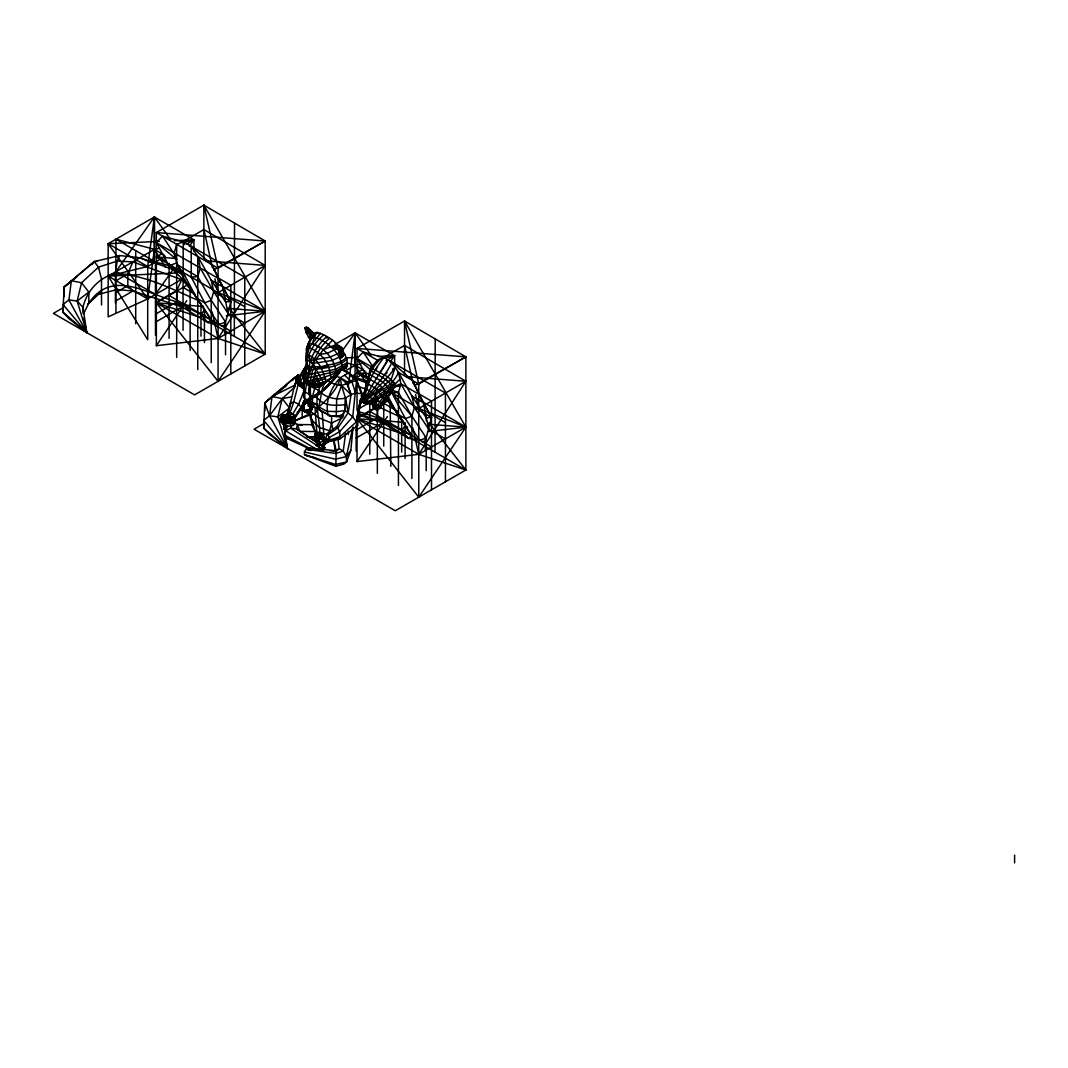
<?xml version="1.0" encoding="UTF-8"?>
<svg xmlns="http://www.w3.org/2000/svg" width="1068" height="1068" viewBox="0 0 1068 1068"><rect width="100%" height="100%" fill="white"/><g stroke="black" fill="none" stroke-linecap="round" stroke-linejoin="round"><path stroke-width="1.5" d="M305.862 402.609L303.619 392.41L303.833 379.968L306.436 384.427L318.678 390.354C325.313 397.817 335.926 400.193 345.485 398.137L351.038 394.533L355.631 393.064L362.212 393.812L356.378 421.873L357.566 425.545L340.305 438.628L327.743 441.938M165.58 267.374L154.406 249.405L154.406 216.991L193.949 239.819L193.949 251.167M305.101 370.009L304.193 373.947L304.447 381.169C316.408 390.848 335.192 376.577 342.441 367.739C340.799 353.281 327.756 341.159 314.192 337.208L310.654 338.85L306.543 348.181L307.077 366.498L305.101 371.397C301.71 375.188 302.925 382.971 308.492 383.866L309.453 383.011M336.82 373.827L325.727 382.504L316.782 387.23L312.497 386.563L306.77 383.225L304.38 379.621C308.478 366.431 303.365 351.292 310.654 338.85M338.97 371.477L346.419 367.913C349.249 361.198 344.991 353.775 340.946 348.542M394.626 365.403L394.626 355.684L355.097 332.856L355.017 365.309L344.924 371.13M329.037 433.515L331.574 423.061L331.601 416.16L322.162 411.781L310.281 404.064M365.349 403.45L363.908 403.157L362.813 401.141C365.456 386.175 368.487 369.728 380.595 358.928L370.449 368.353L367.445 382.558M306.129 402.262L304.994 402.396L304.861 403.811C305.875 400.447 306.823 403.664 303.205 405.119C303.699 409.738 303.793 409.992 302.524 406.294M296.183 377.752L296.25 378.526L296.677 377.525M303.859 405.039L305.902 402.476L308.772 402.583L310.775 405.266L310.801 409.057L308.719 411.674L305.849 411.567L303.819 408.83L303.846 406.307M323.244 435.597L322.696 434.502L319.225 434.142L316.048 435.664L314.619 438.227L314.9 433.862L314.873 436.425L315.554 436.104L314.9 433.862L318.077 432.34L321.548 432.7L322.095 433.795L321.548 432.7M291.297 426.052L285.73 425.918L280.804 421.927L280.096 419.844L281.952 415.305L284.555 415.105L284.515 417.908L282.646 422.114L281.912 418.229L283.1 415.559L284.595 414.784L283.581 417.695L285.677 418.175L285.183 416.026L287.826 415.505L287.746 418.643L290.015 416.413L291.163 416.667L289.788 422.034L290.95 422.301L290.376 423.596L291.297 426.052L293.74 424.85L295.342 423.008L295.395 419.831L294.955 416.16L292.832 413.983L289.762 412.822L283.728 416.026L289.762 412.822L292.832 413.983L294.955 416.16L294.888 418.082L301.577 408.176L305.021 399.258M303.979 409.071L303.165 406.387L304.473 402.422L305.875 401.248L309.133 401.434C312.43 403.971 312.55 409.605 308.986 411.941L307.344 412.328M362.813 401.141L362.866 398.19L362.813 401.141L364.081 402.716L366.618 404.185L369.074 403.023L394.546 383.118L387.964 377.004L370.89 367.793L367.165 382.971M301.309 383.052L301.817 382.411L302.644 383.626L300.508 386.776L299.681 385.561L301.35 382.571L300.228 385.521L300.989 386.135L302.591 383.038L300.575 386.322L299.828 385.722L301.844 382.985M347.38 364.255L336.06 371.223L311.496 377.258L308.398 377.725L305.541 376.069C307.771 365.59 305.435 354.803 307.958 344.47L315.06 332.856L316.862 332.415C325.299 334.498 333.136 339.784 339.01 346.192M298.212 378.085C291.871 385.414 301.043 377.872 297.558 377.845M306.302 358.808L306.489 360.65L306.356 359.689M347.38 362.439L335.779 369.234L309.546 374.307L306.302 372.438L307.691 349.169L320.6 333.229M308.318 337.435L311.229 334.377L311.295 331.534L308.412 328.17L306.356 327.168L304.901 327.649L306.222 332.802L310.508 340.572L311.229 334.377L306.356 327.168M282.74 424.116L281.912 418.229L280.764 417.975L280.964 420.765L280.764 417.975M284.595 414.784L281.952 415.305L280.096 419.844L284.689 423.222L290.376 423.596L291.657 417.495L294.301 416.974L295.342 423.008L293.246 424.076M367.793 379.928L368.046 378.312L380.115 385.281L386.202 393.211L384.427 398.457L376.897 410.139L382.317 404.692L393.037 390.434L393.278 388.191L395.894 385.695L400.927 383.839L418.749 394.132L431.499 417.414L426.212 437.88L426.212 470.668M306.289 402.489L305.114 402.476L304.861 403.811L304.994 402.396M296.023 415.185L294.888 418.082L294.955 416.16L301.577 408.176L298.68 404.078L293.967 402.009L290.176 403.183L287.479 415.278L291.043 402.316M294.888 418.082L294.955 416.173M373.92 405.68L374.04 402.81M306.356 360.13L306.543 348.181L309.827 340.532M392.503 369.208L395.173 367.352L391.182 379.5C381.717 386.269 376.483 397.323 366.284 403.143L363.908 403.157L364.041 401.301C372.865 388.084 385.041 377.137 391.916 362.359L398.431 372.345C394.733 381.676 386.336 388.231 377.631 392.463L377.738 390.488L376.523 388.926L366.551 383.172L362.826 398.564M374.748 401.795L373.613 404.345L373.199 400.794L373.613 404.345L374.467 401.127L374.748 401.795L373.613 404.345L373.827 400.714M298.012 375.295C300.455 372.011 294.114 380.008 296.477 380.542M343.148 355.671L343.295 351.399L341.787 347.621L339.611 346.179L334.885 345.778L333.99 346.553L335.926 345.752L341.787 347.621L340.332 348.101L338.957 350.397L340.852 358.087L343.148 355.671L342.134 356.952M288.146 423.449L289.562 417.027L291.163 416.667M174.525 269.977L139.921 257.775L119.723 255.559L94.211 261.593L64.107 287.065L62.972 312.216L68.833 318.491L86.775 332.629L82.997 307.304C86.695 291.003 99.03 277.413 115.411 273.341C144.928 274.983 172.696 289.241 199.476 301.056M323.604 334.965C314.206 343.082 306.329 354.91 306.69 367.712L310.721 370.035C322.99 367.793 336.754 368.113 346.726 359.449M308.545 412.168C309.667 410.86 307.344 413.303 306.823 410.219L308.772 412.181M306.102 403.01L305.088 402.676L304.861 403.811L304.821 402.596L305.849 402.983M305.648 412.141L303.966 410.686A6.488 4.966 87.1 0 1 302.765 403.49L304.006 401.274C301.63 404.545 301.857 409.698 305.528 411.901L308.932 411.914C313.178 409.525 312.51 401.621 307.504 400.7L305.808 401.021L303.299 403.757L303.272 408.71L305.154 411.287L307.838 411.38L309.8 408.256M321.962 433.341L318.478 432.981L315.314 434.502L314.419 437.479L317.116 444.034L319.012 445.062L321.001 445.129L329.398 437.52L339.597 431.712L352.72 416.88L356.579 380.315L348.876 372.759L342.468 369.087M309.907 404.198L315.007 407.656L316.916 433.768C312.777 429.229 310.748 422.341 310.908 416.266L310.174 415.999L310.721 415.305L315.007 413.45C322.322 404.345 319.158 391.422 325.62 381.583M286.918 423.369L287.225 419.43L288.373 419.684L289.134 423.515L290.469 420.165L291.617 420.418L293.74 424.85L295.395 419.831L292.832 413.983L289.762 412.822C296.744 397.216 296.984 379.367 306.636 364.775L298.332 378.192M63.599 304.407L62.972 312.216L86.775 332.629L85.053 324.632M264.29 420.271L263.649 428.081L269.523 434.356L287.452 448.493L283.914 424.757M283.674 422.674L285.183 416.026L287.826 415.505M334.044 375.429L340.305 377.698L341.506 385.535L345.485 398.137L345.258 410.579L337.074 426.252L326.915 433.661L320.934 434.583L321.682 435.731M372.972 401.314L373.613 404.345L373.853 401.555L371.984 398.951L369.168 396.108L364.081 393.558L362.719 400.54L363.908 403.157C373.146 390.407 386.402 380.715 395.173 367.352M309.934 384.493L310.147 395.547M296.544 382.17L297.011 383.172L297.198 381.997M337.982 438.961L339.117 448.613L335.979 450.723L308.665 447.986L306.115 449.187L304.407 451.951L304.513 454.661L335.793 466.262L343.789 464.113L346.553 462.017L350.825 450.242L353.094 427.053M383.479 402.583L380.088 408.083L376.897 410.139L374.734 408.897L374.828 407.575L376.777 409.057L375.816 409.525L374.975 408.203L377.885 397.656M309.894 384.333L309.453 389.406L310.708 397.55C322.402 393.291 330.292 382.651 338.169 373.493M357.566 425.545L360.183 402.102M296.824 382.624C299.254 378.499 299.507 377.445 296.57 381.944M297.051 382.718L299.04 380.021L298.466 379.674M308.585 369.835C310.067 357.059 317.089 345.164 326.594 336.7L327.022 338.289M360.53 398.978L358.314 410.833M367.459 382.144L367.806 379.113M307.01 358.888L307.077 366.498L304.38 379.621L307.33 381.329C321.254 378.286 335.579 374.895 347.167 365.91M307.624 399.459L309.56 400.019C313.325 402.783 313.712 409.765 309.493 412.315L307.397 412.715M362.719 400.54L365.363 402.062L366.618 404.185L373.773 401.568L389.927 391.329L395.787 386.469L394.546 383.118M68.833 300.629L71.342 280.684L81.582 282.766L88.804 292.098L88.804 303.205L83.718 313.538M269.523 416.48L272.02 396.548L294.888 377.445C299.16 374.067 297.331 377.311 297.798 375.776M345.631 433.288L343.255 451.07L346.326 456.623L346.553 462.017L335.512 464.46L304.513 454.661M158.972 248.297L154.406 249.405L108.162 276.105L147.704 339.691L147.704 266.519L154.406 216.991L108.162 243.704L108.162 316.862L147.704 298.933L181.947 279.162L184.924 280.35M165.447 256.28L147.704 266.519L108.162 276.105L147.704 298.933L154.406 249.311L115.931 239.205L115.931 312.377M348.382 385.628L355.097 332.856L335.352 344.256M298.119 374.681C292.392 383.759 298.573 378.406 297.785 374.895M298.639 375.055L296.023 379.621L297.371 375.856M307.464 399.499L305.688 399.939C301.763 402.703 301.697 409.298 305.715 412.048L307.611 412.622L305.461 412.155M373.613 404.345L373.226 401.154L374.094 400.113M309.587 400.059L305.755 400.113L304.153 401.448L303.058 403.517L303.045 408.417M337.074 426.252L339.597 431.712L340.305 438.628L330.466 440.096L324.792 444.555L323.978 443.273L323.604 444.622L330.466 440.096L340.465 436.291L356.378 421.873L352.72 416.88L345.258 410.579L336.901 411.621L326.755 411.26L318.918 406.948L316.569 404.038L307.491 400.794L305.608 401.261L303.285 404.225L303.779 409.284M309.226 411.941C312.777 409.551 312.684 403.517 308.999 401.274L305.675 401.354C301.657 403.878 302.151 411.367 307.25 412.101L310.441 410.579L311.536 406.681L310.361 402.743L307.277 400.901M333.403 439.562L330.506 441.071L327.916 434.863L338.196 427.547L348.288 412.515L351.038 394.533L347.18 383.866L340.305 377.698C331.254 387.15 324.272 402.583 328.37 415.599L341.039 416.667L343.602 415.919M311.242 408.83L311.682 406.681L310.307 402.729M357.927 412.221L356.378 421.873L359.943 402.249M358.434 409.004L358.955 405.787M299.067 384.293C295.956 383.772 301.149 386.135 300.589 381.263C301.617 376.497 295.289 390.754 300.549 381.823M309.32 412.288C313.952 409.565 313.578 400.553 307.731 399.659L305.835 400.099M303.432 404.171C302.377 407.295 303.686 411.487 307.197 412.208L308.986 411.941M368.46 379.541L369.648 374.387L383.092 382.157L389.419 389.139L390.354 393.117L390.087 394.519L388.819 394.279M289.548 406.895L295.022 383.559L296.771 380.822M323.844 436.305L324.392 437.399L323.844 436.305L320.373 435.944L317.196 437.466L315.327 440.924L319.826 442.793L325.513 439.162L325.006 438.107L321.521 437.746L318.344 439.268L318.638 442.512L319.412 442.139L321.001 445.129L324.792 444.555L326.901 433.661L327.916 434.863L326.915 433.661M303.392 408.59L303.566 404.251M312.63 406.281L311.175 410.806L309.52 412.195M308.492 383.866L304.7 381.743L304.046 378.246L305.702 373.773L306.89 363.787L306.302 358.514M351.893 433.034L352.707 428.455M283.447 414.517L281.284 417.174M304.981 375.282L303.579 378.94L305.234 382.397L312.497 386.563L316.782 387.23L316.448 384.333L313.138 379.981L316.021 369.061L313.071 363.427L307.344 360.103L306.436 356.231L309.4 347.834L309.333 343.055C323.257 346.152 337.248 360.156 335.512 375.122L318.544 386.402L322.87 384.28L323.404 382.664L316.021 369.061C325.273 363.36 338.009 366.11 346.166 357.553M309.56 400.78L308.999 401.328L311.175 399.031L311.255 396.522L308.972 398.311L308.999 401.328C312.523 403.544 312.657 409.538 309.039 411.754L305.568 411.701L303.486 408.296L304.02 410.726M366.644 386.122L366.978 384.48M307.077 362.159L305.702 373.773L303.285 374.828L303.486 378.392L305.288 381.369M325.727 382.504L320.026 386.429L317.183 386.83L326.234 381.783C323.043 371.37 318.931 358.674 307.571 354.589M352.574 428.508L346.326 456.623L335.445 459.173L304.407 451.951M306.436 384.427L304.247 398.257L306.756 399.779M293.713 422.447L297.411 424.53L296.41 428.855L316.542 442.192M244.772 323.057L228.018 313.378L230.808 301.55L218.072 278.281L211.878 264.637L191.239 246.494L191.239 277.119L204.696 302.765L219.02 324.472L225.535 322.015L228.018 313.378L222.691 286.798L211.878 264.637M366.324 388.498L366.925 385.935M330.346 430.911L319.479 427.601L310.708 418.896L310.908 416.266M82.997 313.471L82.997 307.304L77.136 301.043L68.833 299.881L62.972 304.513L86.775 332.629L77.136 301.043L81.582 282.766L98.47 267.12L117.186 261.126L132.833 261.86L184.671 280.764M294.875 385.121L272.02 396.548L264.784 402.916L263.649 428.081L287.452 448.493L277.813 416.894L282.259 398.631L295.529 386.336M370.222 373.813L369.461 371.798L371.143 370.97C379.02 375.789 388.992 379.38 393.278 388.191L381.984 396.415L379.1 392.103L379.474 390.621L377.738 390.488L374.321 387.51M295.929 380.795L297.184 378.219M298.172 377.658L296.09 380.889M312.523 343.616L314.192 337.208L316.862 332.415L319.399 333.883M377.631 392.463L378.072 390.888M347.14 453.753L346.326 456.623L350.825 450.242M291.39 425.625L290.643 428.201L285.637 430.791L284.288 435.09L287.425 438.588L309.587 448.894M101.513 290.336L88.804 303.205C111.886 268.829 146.53 293.473 176.821 301.884L181.947 306.876L207.886 322.509L211.117 319.919C198.488 298.039 178.997 278.361 174.177 252.929L176.674 244.305L183.189 241.849L184.764 244.625M191.239 246.494L197.754 256.48L200.25 267.988L197.754 276.612L211.224 300.308L225.535 322.015L225.535 354.803M211.224 362.666L211.224 300.308L213.707 291.671L211.224 280.176L197.754 256.48L197.754 369.608M398.431 485.459L398.431 392.477L400.927 383.839L398.431 372.345L418.749 384.066L465.875 356.859L404.545 321.001L357.032 348.435L357.032 410.512M398.431 372.345L411.901 396.028L414.384 407.535L411.901 416.16L411.901 478.531M310.801 405.706L308.372 405.84C312.844 403.651 309.48 407.923 307.771 402.796L304.941 402.689L304.861 403.811L304.807 403.117M369.648 372.759L370.449 368.353L377.338 360.156L383.866 357.7C373.373 370.382 366.471 385.228 364.041 401.301L363.908 403.157M322.082 444.769L319.012 445.062L317.463 442.245L318.344 439.268L316.849 441.872L317.196 437.466L315.167 440.323L316.462 436.305L319.626 434.783L323.11 435.143M377.979 409.752L382.317 404.692L381.743 402.85L377.178 400.206L377.725 401.127M329.598 338.423C316.262 348.782 311.816 365.817 307.33 381.329L305.875 381.984L309.6 368.073M303.819 408.83L302.938 406.401M366.938 384.266L364.081 393.558L364.442 395.44L365.723 388.739L372.318 392.543L377.818 399.285M365.536 390.1L366.711 386.416M317.183 386.83L321.334 385.041M313.138 379.981L310.775 385.254L317.169 386.282M314.793 373.666L321.014 384.84C312.537 399.899 320.066 417.161 319.733 433.328M384.373 392.984L382.838 397.55L376.39 407.095M303.072 387.751C301.857 390.447 305.795 379.033 301.884 387.257L301.977 387.817C303.819 389.419 300.802 385.308 303.833 384.707M285.183 416.026L284.515 417.908L281.952 415.305L282.433 417.441M287.746 418.643L286.331 416.293L285.143 418.963L285.677 423.288L288.413 416.76L290.977 419.364L291.657 417.495L294.301 416.974M352.734 378.085L356.579 380.315L361.011 392.917L362.212 393.812L356.579 380.315L341.506 385.535L336.674 398.925L336.246 416.52L329.985 415.879L319.492 409.618L316.569 404.038L312.35 405.493L312.537 396.388L315.3 386.055M323.377 448.667L323.911 447.198L296.41 428.855L290.643 428.201L321.762 448.68L323.911 447.198L324.886 447.612L324.125 449.695M310.775 396.869L309.213 398.564L308.986 401.274L311.068 396.989M286.584 415.559L288.907 409.485M282.646 422.114L283.995 418.696L285.143 418.963L284.689 423.222L285.73 425.918M285.677 423.288L287.225 419.43L287.719 421.566M314.78 438.828L316.048 435.664L314.98 439.575M364.041 401.301L371.584 386.135L387.978 360.076M303.592 392.076L298.68 404.078L292.832 413.983L283.941 416.493M287.479 426.319L285.637 430.791L316.876 449.494M155.474 322.162L181.947 306.876L132.833 291.057L127.826 285.637L127.826 273.875L132.833 261.86M376.029 369.888L377.164 367.152M317.116 444.034L314.419 437.479L314.9 433.862M307.611 400.901L305.982 401.208C301.75 403.437 302.444 411.207 307.33 412.074L309.039 411.754L307.851 411.394L308.438 410.019M339.717 371.704L340.639 369.595M341.012 369.608C337.087 377.565 330.186 383.706 324.004 389.954C320.44 391.876 312.03 402.289 309.693 395.547M281.818 421.66L282.393 420.365M291.617 420.418L291.844 423.142L291.617 420.418L292.806 417.748L294.221 420.098L293.032 422.768L290.376 423.596M155.474 314.206L176.821 301.884L176.821 290.469L181.947 279.162L194.643 294.234M119.723 255.559L117.186 261.126L115.411 273.341L115.411 303.098M316.088 441.391L317.61 438.107L320.774 436.585L324.258 436.945M375.255 395.721L377.738 390.488L382.104 387.377M284.395 429.403L286.584 424.971M325.62 378.486L314.633 381.89L313.605 385.441L316.782 387.23M312.11 408.75L309.453 412.101L307.531 412.542L304.34 410.699M303.245 404.185L304.393 402.356M310.254 410.593L311.402 408.777M309.279 412.301L312.056 408.817M355.097 365.163L346.98 363.053M304.527 410.512L307.477 412.181L310.534 410.713L311.829 408.47L311.602 404.225M297.905 384.346L299.574 380.742L300.455 381.676M298.893 384.48L300.055 381.089M343.028 414.558L336.246 416.52L341.039 416.667L345.258 410.579L345.485 398.137L348.288 412.515M303.045 403.464L304.247 401.434M380.248 372.331L387.791 359.969M310.481 395.307L310.254 384.533C304.22 416.346 335.299 377.818 339.904 371.304M340.185 371.504L330.212 383.812M339.517 371.304L336.286 375.696M344.857 354.429L331.961 360.49L313.071 363.427L323.217 349.797L332.589 340.158M364.976 398.991L366.498 396.588M374.975 408.203L375.162 406.387M375.816 409.525L376.443 408.523M323.604 444.622L324.792 444.555L329.398 437.52M188.502 284.275L156.355 302.845L218.072 381.329L265.198 311.269L203.868 205.149L156.355 232.57L156.355 345.698L218.072 338.476L265.198 311.269L221.984 285.997M375.362 408.123L357.032 418.696L418.749 497.194L465.875 427.133L404.545 321.001L404.545 374.895M156.355 345.698L186.767 300.695M422.661 401.862L465.875 427.133L418.749 454.341L357.032 461.563L387.444 416.56M303.566 403.704L306.035 401.007M202.72 305.808L204.442 309.84L200.984 314.806L207.886 322.509L219.02 324.472M310.561 405.706L310.534 404.946M173.79 268.428L155.474 294.448L115.931 271.619L154.406 216.991L170.413 239.352M189.37 246.321L193.949 239.819L174.151 240.714M359.809 405.106L363.48 399.899M390.047 362.185L394.626 355.684L378.125 356.432M386.456 398.204L384.32 401.248L387.39 397.83L385.788 393.812M342.521 350.424L355.097 332.856L371.09 355.217M305.662 411.821L303.486 408.296L303.339 409.044M285.73 440.483L287.452 448.493L263.649 420.365L269.523 415.746L282.259 398.631L291.457 396.909M91.928 264.61L94.211 261.593L97.428 261.393M292.605 380.475L294.888 377.445L298.106 377.258M299.921 409.218L301.443 407.202M366.284 403.143L367.873 401.074L363.053 397.87M303.192 408.657L303.979 408.75M302.538 387.243L303.219 387.537M299.16 409.872L301.149 407.429M300.095 381.049L304.166 376.11M333.843 378.633L321.668 391.142L310.708 397.55M338.503 373.586C330.426 382.758 322.549 393.865 310.574 397.923M399.939 379.26C390.568 388.271 380.675 398.764 368.313 403.023M303.526 409.271L303.178 406.401M211.224 300.308L204.696 302.765L196.645 298.119L183.189 272.474L183.189 241.849L162.55 236.148L156.355 242.636L169.091 265.919L189.049 285.597M383.866 357.7L363.227 352.013L357.032 358.501L368.407 379.3M308.772 402.583L307.838 403.49L309.453 405.666L309.96 408.804M328.103 386.015L315.581 396.268M290.977 419.364L293.153 416.707M337.782 437.947L335.419 440.203L330.906 439.455M366.911 400.099L377.738 390.488L379.1 392.103M323.23 383.612L320.026 386.429L316.141 386.749L320.026 386.429M304.153 375.843L303.219 376.697L303.579 378.94L306.77 383.225L310.334 380.835L312.644 369.822L315.087 366.938L320.2 366.538M314.539 358.608L310.214 361.758L309.012 355.417M87.616 304.14L98.47 294.368L101.313 292.966M307.37 331.774L306.222 332.802L314.366 336.487M303.846 379.808L305.194 378.606M304.327 380.515L305.448 379.527M307.651 381.97L306.423 383.065L304.046 378.246M306.062 368.62L304.447 381.169L308.305 383.679L309.386 382.718M375.576 408.363L374.734 408.897L373.186 407.162L372.438 401.875L379.487 405.947L385.094 400.407L384.427 398.457L393.037 390.434L398.431 392.477L411.901 416.16L426.212 437.88L419.697 440.336L408.563 438.374L382.624 422.741L357.887 413.022M297.438 377.418L298.079 377.445M297.158 412.301L300.949 409.031M64.107 296.57L64.107 287.065L94.211 261.593L98.47 267.12L101.513 279.042L101.513 304.981M304.3 402.502L305.862 401.341M305.688 399.939L303.886 401.381L307.691 399.579M304.206 402.369L305.808 401.167M310.534 410.646L309.133 411.807A5.7 4.365 87.3 0 1 303.405 408.603M305.648 399.913L303.979 401.461L305.608 400.113L309.386 400.22C313.899 402.97 313.191 412.168 307.397 412.528L303.819 410.659A6.488 4.966 87.1 0 0 309.253 412.195L311.923 408.75L312.016 403.811M358.541 411.447L377.511 417.735L408.563 438.374L411.794 435.771L386.856 397.029M64.107 287.065L70.555 281.952M74.413 278.895L77.003 276.852M286.691 385.561L264.784 402.916L264.784 410.846M310.975 410.953L307.21 412.568L305.528 411.901M77.136 301.043L88.804 292.098M296.597 379.661L294.888 377.445L264.784 402.916L269.523 415.746L277.813 416.894L289.495 407.963L282.259 398.631L272.02 396.548L272.02 397.243M334.992 345.912L333.056 347.38L343.295 351.399L338.049 346.526L339.611 346.179L334.885 345.778L342.187 353.561L341.867 356.805L335.926 345.752L336.647 346.446M384.453 374.761L387.137 372.906M320.707 444.902L324.886 447.612L321.228 450.149L321.762 448.68L315.941 445.503M297.304 382.117C295.409 383.652 298.186 377.565 298.773 379.487M304.781 402.476L305.715 402.436M296.704 380.929L296.103 381.396L295.796 380.382M311.229 334.377L313.058 333.243L314.606 334.07L304.901 327.649L311.229 334.377L305.408 329.798M326.274 380.956L316.942 385.388L310.775 385.254L308.305 383.679L314.633 381.89M63.199 307.704L53.4 313.365L194.603 394.88L265.198 354.122L265.198 241.008L203.868 205.149L203.868 259.03M162.323 253.543L156.355 256.988L218.072 292.619L265.198 311.269L226.216 315.834M203.12 306.463L156.355 302.845L218.072 338.476L265.198 265.411L203.868 229.553L183.055 241.568L244.772 277.199L244.772 365.91M115.931 280.75L127.826 273.875M148.986 261.66L154.406 258.536M186.82 243.931L193.949 239.819L183.309 242.396M115.931 292.498L127.826 285.637M115.931 300.816L132.833 291.057L117.186 289.508L98.47 294.368M155.474 302.791L176.821 290.469M265.198 241.008L218.072 268.215L156.355 232.57L265.198 241.008L213.627 269.937M348.876 372.759L340.305 377.698C337.301 389.807 327.796 398.751 318.918 406.948L319.492 409.618L322.162 411.781L323.871 434.783M263.876 423.569L254.077 429.229L395.28 510.744L465.875 469.987L465.875 356.859L357.032 348.435L377.351 360.17M363 369.394L357.032 372.839L369.221 379.888M403.797 422.327L357.032 418.696L418.749 454.341L465.875 381.276L404.545 345.418L383.732 357.433L445.449 393.064L445.449 481.775M351.025 376.737L355.097 374.401M345.338 383.118L348.382 382.384L366.124 372.145M386.082 360.624L394.626 355.684L383.986 358.261M358.941 408.697L372.865 400.647M358.995 417.014L376.083 407.148M383.732 446.144L383.732 403.29L389.179 400.14M356.151 430.07L377.511 417.735L411.794 435.771L390.808 403.984L387.657 396.869M356.151 438.014L382.624 422.741L377.511 417.735L377.511 409.591M329.118 379.661L330.706 378.739C330.893 365.496 321.882 352.467 309.4 347.834M414.304 385.802L465.875 356.859M305.007 370.689L304.887 367.886L307.424 366.538M321.148 368.66L327.702 365.256M288.413 416.76L291.057 416.24M304.887 367.886L307.25 366.684M296.437 379.1L295.729 378.82M340.038 352.64L329.985 357.179L315.981 359.435M325.006 438.107L325.513 439.162L322.589 440.617L324.792 444.555M301.99 408.83L299.16 410.219L303.833 409.004M310.187 411.087L318.384 417.601L331.574 423.061L342.908 417.521M340.452 370.756L343.429 369.314M314.419 437.479L316.382 437.386M325.406 438.748L321.935 438.387L318.758 439.909L319.826 442.793M317.463 442.245L319.012 441.498M336.273 348.902L327.208 353.374L320.44 354.202M344.911 368.594L346.419 367.913M296.023 420.084L310.641 413.556M307.183 328.704L308.412 328.17L314.606 334.07M184.043 275.985L169.091 265.919L176.434 262.955M365.363 402.062L367.873 401.074L369.074 403.023M295.409 420.618L310.04 414.918M304.06 384.079L303.646 384.787M323.217 349.797L337.194 344.163L334.644 342.694M310.962 405.466L308.372 405.84L310.962 405.159M283.1 415.559L284.555 415.105M305.568 371.944L304.38 372.291L303.219 377.458L304.607 380.208M310.387 405.48L308.372 405.84L310.775 404.932M366.271 383.238L355.097 365.256L361.171 363.787M309.453 405.666L308.372 405.84L310.374 405.173M305.715 401.141L309.106 401.248M307.571 412.528L309.453 412.101M307.21 412.195L308.866 411.821M313.378 397.416C307.17 399.619 309.667 387.991 309.573 384.293L309.493 392.744M395.12 392.29L391.916 392.984L391.863 391.315M313.952 385.668L314.553 386.589L321.108 385.748M221.316 325.807L225.535 325.313M428.522 431.499L465.875 427.133L418.749 408.483L391.916 392.984L398.431 392.477M421.994 441.658L426.212 441.164M309.386 398.271L309.947 398.885M395.787 386.469L400.313 385.989M207.886 322.509L212.812 322.042M307.29 382.811L311.362 382.477M191.239 277.119L197.754 276.612L176.674 264.437L183.189 272.474M345.765 404.625C335.833 405.653 323.644 406.628 317.049 397.523L312.537 396.388L304.781 391.716L303.833 386.296M230.808 301.55L225.535 301.884L211.224 280.176L222.691 286.798L230.808 301.55L213.707 291.671L200.25 267.988M445.449 438.921L428.709 429.243L423.369 402.649L411.901 396.028L426.212 417.735L431.499 417.414L418.749 394.132L412.555 380.488L391.916 362.359L393.505 365.149M308.612 411.42L306.823 410.219L308.398 411.954M304.941 402.689L306.262 402.81M147.704 298.933L108.162 243.704L159.306 241.381M108.162 276.105L177.435 272.967M345.405 357.913L358.327 357.326M308.839 411.434L306.823 410.219L308.959 411.968M295.022 383.559L298.065 383.519M320.934 434.583L323.938 434.609M308.478 383.078L306.423 383.065L308.639 383.839L304.447 381.169M314.793 431.552L299.841 431.365L297.411 424.53L313.325 424.717M306.329 436.665L316.008 436.945M318.544 386.402L319.412 385.668L318.985 383.893L314.059 376.83M307.571 437.359L315.554 437.853M308.425 411.634L306.823 410.219L307.864 411.34M175.966 258.496L156.355 256.988L166.368 260.952M206.271 260.846L265.198 265.411L218.072 292.619L214.962 278.788M227.791 308.372L265.198 311.269M370.115 373.853L357.032 372.839L367.058 376.804M406.948 376.71L465.875 381.276L418.749 408.483L415.639 394.639M428.468 424.236L465.875 427.133M318.571 449.748L323.39 450.162M329.825 450.723L336.26 451.283L339.117 448.613L343.255 451.07L335.646 453.473L306.115 449.187L310.788 450.456M287.425 438.588L290.296 438.921M297.411 424.53L302.257 425.331M347.18 383.866L351.038 394.533L341.506 385.535L334.391 384.226L327.529 380.822M325.099 438.507L321.521 437.746L323.003 441.271M321.935 438.387L325.513 439.162M287.933 415.946L286.678 415.252M292.098 422.554L293.032 422.768M306.382 455.729L315.661 457.865M313.485 449.134L308.665 447.986L310.534 449.054M115.931 239.205L155.474 262.034L169.905 265.852M342.948 370.276L356.151 377.898L367.379 380.875M309.039 401.488L307.397 401.034L310.494 402.716M307.304 400.807L310.588 402.583L311.829 406.668M307.424 399.592L309.333 400.153L311.963 403.824M307.731 400.7L310.641 402.382M307.464 399.686L309.346 400.246M358.861 415.078L382.624 422.741M156.355 302.845L200.33 317.45M229.26 308.305L265.198 354.122L218.072 338.476L212.091 311.896M357.032 418.696L402.583 433.835M428.922 422.848L465.875 469.987L418.749 454.341L412.769 427.761M360.116 400.447L363.28 401.515M368.019 403.117L372.759 404.719M358.074 386.362L365.75 389.072M352.867 377.965L366.671 382.825M304.34 410.486L303.526 408.523L304.433 410.419L307.437 412.195M289.762 412.822L292.832 413.983M321.935 446.371L324.886 447.612M139.921 257.775L153.418 263.476M379.02 407.028L401.661 417.628M320.841 348.008L314.646 344.43M284.288 435.09L310.294 448.734M176.821 301.884L211.117 319.919L190.131 288.133L190.131 350.491M321.067 445.663L323.911 447.198M217.018 277.293L230.808 285.263L230.808 373.974M417.695 393.157L431.499 401.127L431.499 489.838M372.024 367.152L357.032 358.501L371.09 370.195M154.406 249.405L164.298 255.105M355.097 365.256L364.976 370.97M227.604 296.851L244.772 306.77M428.281 412.715L445.449 422.634M169.091 265.919L181.934 273.328M400.927 383.839L414.384 407.535L431.499 417.414M381.009 396.495L384.427 398.457M108.162 243.704L147.704 266.519M342.735 379.127L348.382 382.384M183.055 287.425L195.204 294.434M383.732 403.29L397.229 411.073M368.313 396.001L370.436 397.229M339.157 384.173L341.506 385.535M378.112 407.455L380.088 408.083L379.487 405.947M407.736 427.2L405.119 425.705L402.823 420.325M169.091 295.489L230.808 331.12M369.768 411.34L431.499 446.985M185.472 308.091L188.302 309.733M209.088 321.735L265.198 354.122M411.167 438.401L465.875 469.987M331.133 439.482L333.683 440.95L335.365 451.497M314.553 386.589L315.781 387.324M361.011 395.601L363.761 397.389M370.636 401.862L373.386 403.651M386.149 380.168L388.565 381.997M312.63 332.575L311.295 331.534L315.247 335.325M302.03 383.425L301.857 382.838M176.807 259.657L156.355 242.636L218.072 278.281L222.691 286.798L220.662 284.195M304.433 410.352L305.822 411.607M309.4 400.073L312.283 403.744L312.23 408.844L312.283 403.744M420.966 400.447L423.369 402.649L412.555 380.488M344.59 375.228L352.053 382.17L355.631 393.064M386.202 397.99L390.901 402.623M391.262 381.022L393.238 382.985M308.719 411.674L305.648 410.993M277.813 416.894L281.712 421.086M408.563 438.374L401.661 430.671L405.119 425.705L404.505 422.821M385.802 398.791L396.375 411.354M342.027 350.931L343.335 352.547L342.187 353.561L342.027 350.931L340.332 348.101M405.119 430.484L407.188 433.114M204.442 314.619L206.511 317.249M391.916 362.359L394.96 366.257M421.339 400.059L423.369 402.649M311.789 362.679L315.087 366.938L311.269 367.459L306.943 364.962L306.836 362.185M84.853 330.039L86.775 332.629L68.833 299.881M338.903 355.404L340.852 358.087M372.438 401.875L373.426 403.357M414.384 407.535L428.709 429.243M419.697 440.336L405.386 418.629L391.916 392.984L411.901 416.16L405.386 418.629L397.323 413.97L388.351 396.882M213.707 291.671L228.018 313.378M363.227 352.013L372.959 366.845M162.55 236.148L175.819 256.387M324.725 440.497L325.54 441.792M318.077 432.34L319.546 435.864M313.058 333.243L314.619 335.873M372.585 400.834L374.508 402.302L373.853 400.86M327.916 344.23L328.704 345.578M174.177 252.929L175.766 255.719M307.771 402.796L308.398 403.931M269.523 415.746L287.452 448.493M370.649 369.328L371.21 370.382M304.1 410.593L302.658 406.094M311.028 401.555L312.096 403.757M311.215 401.661L312.243 403.797M309.867 405.413L309.747 408.911M115.411 285.103L117.186 289.508M306.302 358.781L306.449 359.756M316.048 435.664L316.702 437.893M314.953 351.158L315.193 352.013M311.816 357.166L312.03 357.98M309.106 366.204L309.426 367.405M315.487 432.406L309.066 410.059L310.708 418.896M338.049 346.526L338.957 350.397M291.657 417.495L292.138 419.631M290.469 420.165L290.95 422.301M404.545 321.001L418.749 384.066L418.749 497.194M404.545 345.418L413.129 383.519M203.868 205.149L218.072 268.215L218.072 381.329M203.868 229.553L212.452 267.654M390.18 401.114L390.808 466.356M83.678 318.224L84.372 321.428M333.75 439.041L336.26 451.283L335.793 466.262M331.574 423.061L332.949 430.417M306.489 353.001L306.783 354.75M302.858 408.497L302.805 403.477A6.381 4.886 87.1 0 0 303.926 410.539M303.619 392.41L304.26 398.057M306.382 366.337L306.476 367.432M1014.6 855.148L1014.6 862.851M435.21 338.93L435.023 452.164M426.212 417.735L426.212 420.618M425.304 436.652L425.304 449.828M405.119 422.821L405.119 458.492M401.661 419.257L401.661 452.071M377.351 409.137L377.351 473.284M369.768 401.488L369.768 454.207M357.032 425.291L357.032 461.563M356.151 377.898L356.151 381.142M356.151 425.184L356.151 451.07M355.097 332.856L355.097 380.275M348.382 431.298L348.382 434.556M302.204 407.816L302.204 417.588M283.674 424.717L283.674 429.336M234.533 223.078L234.333 336.313M224.627 322.443L224.627 333.964M204.442 309.84L204.442 342.628M200.984 303.392L200.984 336.206M183.055 277.653L183.055 330.279M176.674 244.305L176.674 357.433M169.091 263.329L169.091 338.342M155.474 262.034L155.474 335.205M154.406 216.991L154.406 262.942M135.703 250.62L135.703 323.791M71.342 280.684L71.342 281.378M319.132 367.299C320.133 370.302 322.002 365.523 319.132 367.299M311.068 410.953L309.506 412.288L311.108 410.966M378.366 408.75L376.777 409.231L373.186 407.162L372.532 404.865L378.366 408.75"/></g></svg>
